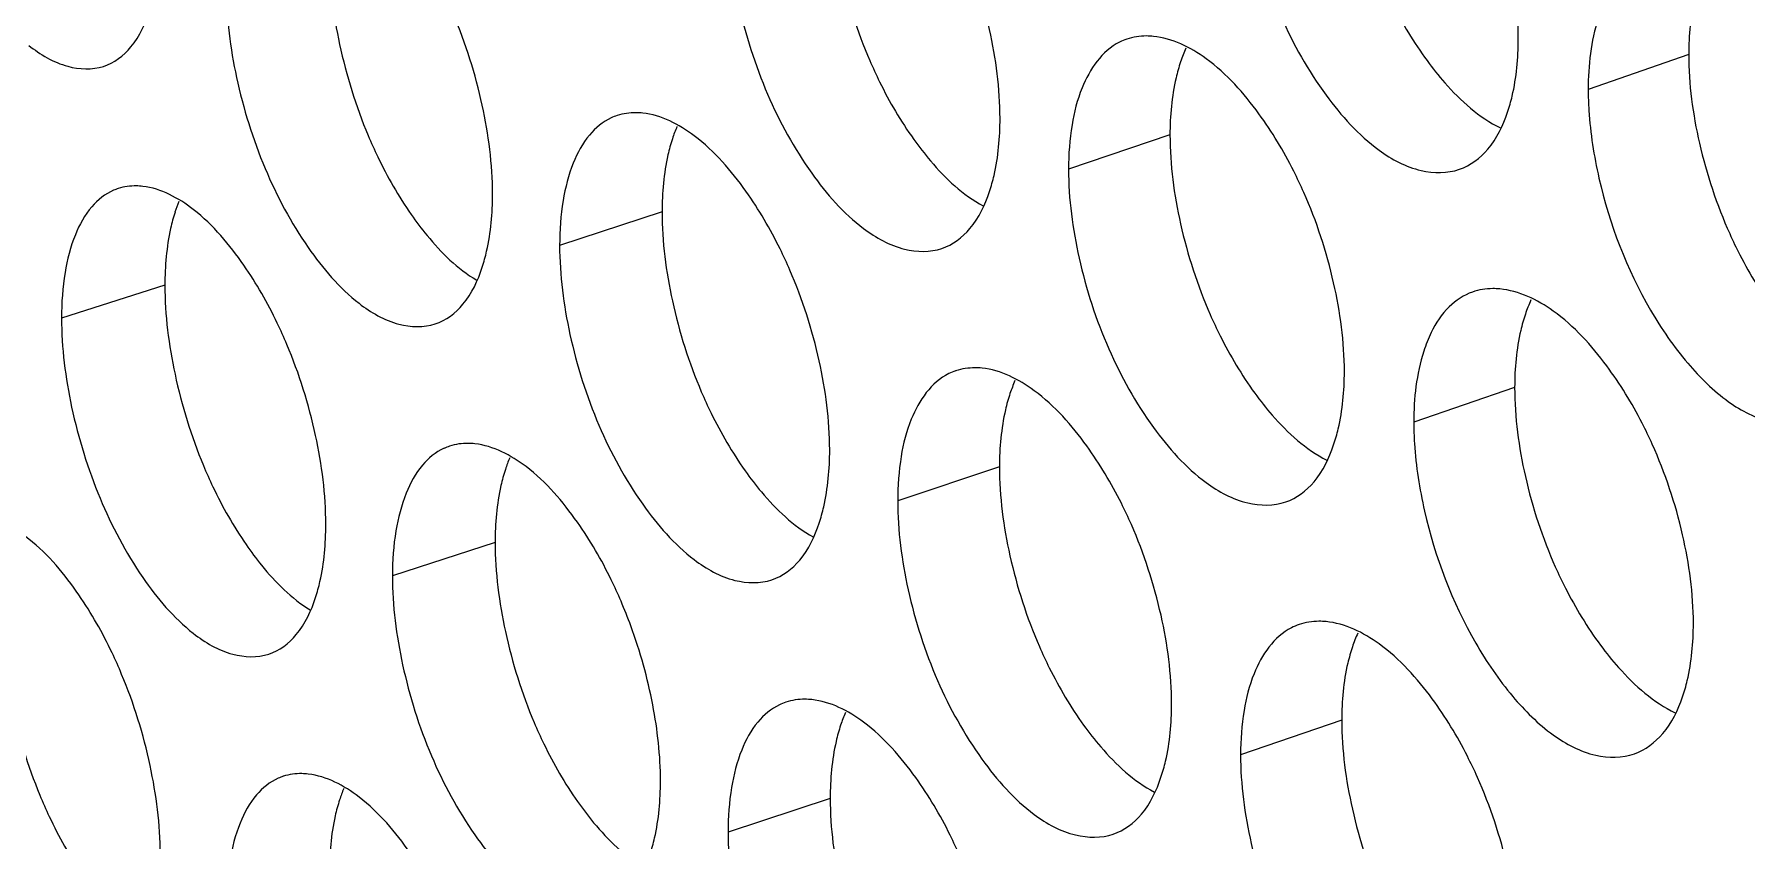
# Model space of a CAD drawing. Header units: millimetres. Extents: x 1177 to 4147, y 93 to 2194.
# Drawn here: x 2505.48 to 2520.17, y 801.9 to 808.83 of the extents above; entities that cross this region are included whole.
import ezdxf

# ---------------------------------------------------------------- set-up
doc = ezdxf.new("R2010")
doc.units = ezdxf.units.MM
doc.header["$LTSCALE"] = 0.1
doc.layers.get('0').update_dxf_attribs({"lineweight": 13})
doc.layers.add('标注', color=251, linetype='Continuous', lineweight=9)

# ---------------------------------------------------------------- blocks, each defined once
blk = doc.blocks.new('02')
at = {"layer": '标注'}
for p, q in [((4368.662, 746.486), (4367.431, 746.057)), ((4362.307, 745.498), (4361.064, 745.079)), ((4362.307, 745.498), (4361.064, 745.079)), ((4356.084, 744.555), (4354.829, 744.144)), ((4349.993, 743.655), (4348.726, 743.253)), ((4366.53, 742.401), (4365.294, 741.976)), ((4366.53, 742.401), (4365.294, 741.976)), ((4360.218, 741.429), (4358.971, 741.012)), ((4354.039, 740.5), (4352.78, 740.092)), ((4364.411, 738.322), (4363.172, 737.9)), ((4358.144, 737.364), (4356.893, 736.951))]:
    blk.add_line(p, q, dxfattribs=at)
for centre, radius, start, end in [((4362.005, 746.002), 0.708, 108.7111, 116.4326), ((4362.005, 746.002), 0.708, 108.7111, 116.4326), ((4355.745, 745.09), 0.68, 108.1838, 114.818), ((4349.619, 744.221), 0.651, 107.6638, 113.1281), ((4351.866, 743.991), 1.837, 157.8589, 162.2429), ((4359.904, 741.943), 0.699, 108.5345, 115.9025), ((4353.688, 741.045), 0.67, 108.0096, 114.2633), ((4355.89, 740.838), 1.814, 157.2003, 162.034), ((4350.072, 737.425), 5.992, 20.0336, 23.1528), ((4364.121, 738.816), 0.718, 108.8885, 116.9547), ((4357.817, 737.889), 0.689, 108.3587, 115.3644), ((4351.646, 737.006), 0.661, 107.8363, 113.7), ((4353.87, 736.787), 1.825, 157.5283, 162.138)]:
    blk.add_arc(centre, radius, start, end, dxfattribs=at)
for points, knots in [([(4363.172, 749.15), (4363.172, 748.784), (4363.275, 748.028), (4363.626, 746.952), (4364.153, 746.014), (4364.616, 745.496), (4364.869, 745.312)], [0, 0, 0, 0, 0.254475, 0.525644, 0.782923, 1, 1, 1, 1]), ([(4366.575, 746.674), (4366.575, 747.04), (4366.471, 747.795), (4366.233, 748.516), (4366.074, 748.872)], [0, 0, 0, 0, 0.484049, 1, 1, 1, 1]), ([(4358.144, 748.614), (4358.144, 748.248), (4358.244, 747.493), (4358.474, 746.769), (4358.629, 746.411)], [0, 0, 0, 0, 0.484339, 1, 1, 1, 1]), ([(4358.144, 748.614), (4358.144, 748.248), (4358.244, 747.493), (4358.474, 746.769), (4358.629, 746.411)], [0, 0, 0, 0, 0.484339, 1, 1, 1, 1]), ([(4356.893, 748.201), (4356.893, 747.835), (4356.993, 747.079), (4357.336, 746.001), (4357.852, 745.059), (4358.306, 744.537), (4358.554, 744.351)], [0, 0, 0, 0, 0.255058, 0.526721, 0.783925, 1, 1, 1, 1]), ([(4356.893, 748.201), (4356.893, 747.835), (4356.993, 747.079), (4357.336, 746.001), (4357.852, 745.059), (4358.306, 744.537), (4358.554, 744.351)], [0, 0, 0, 0, 0.255058, 0.526721, 0.783925, 1, 1, 1, 1]), ([(4360.225, 745.701), (4360.225, 746.067), (4360.123, 746.822), (4359.891, 747.546), (4359.735, 747.903)], [0, 0, 0, 0, 0.484165, 1, 1, 1, 1]), ([(4360.225, 745.701), (4360.225, 746.067), (4360.123, 746.822), (4359.891, 747.546), (4359.735, 747.903)], [0, 0, 0, 0, 0.484165, 1, 1, 1, 1]), ([(4352.008, 747.7), (4352.008, 747.334), (4352.107, 746.578), (4352.332, 745.852), (4352.483, 745.493)], [0, 0, 0, 0, 0.484455, 1, 1, 1, 1]), ([(4364.907, 747.372), (4364.945, 747.284), (4365.103, 746.95), (4365.295, 746.631), (4365.457, 746.41)], [0, 0, 0, 0, 0.259522, 1, 1, 1, 1]), ([(4368.795, 747.385), (4368.772, 747.32), (4368.69, 747.027), (4368.662, 746.72), (4368.662, 746.486)], [0, 0, 0, 0, 0.227421, 1, 1, 1, 1]), ([(4350.746, 747.295), (4350.746, 746.929), (4350.844, 746.173), (4351.18, 745.094), (4351.684, 744.149), (4352.128, 743.623), (4352.372, 743.434)], [0, 0, 0, 0, 0.255639, 0.527795, 0.784925, 1, 1, 1, 1]), ([(4367.646, 747.158), (4367.61, 747.084), (4367.472, 746.733), (4367.431, 746.35), (4367.431, 746.057)], [0, 0, 0, 0, 0.219864, 1, 1, 1, 1]), ([(4349.24, 746.339), (4349.371, 746.381), (4349.632, 746.581), (4349.759, 746.87), (4349.811, 747.032)], [0, 0, 0, 0, 0.446528, 1, 1, 1, 1]), ([(4354.007, 744.773), (4354.007, 745.139), (4353.908, 745.894), (4353.68, 746.619), (4353.528, 746.978)], [0, 0, 0, 0, 0.484282, 1, 1, 1, 1]), ([(4348.324, 746.597), (4348.466, 746.485), (4348.753, 746.31), (4349.101, 746.295), (4349.24, 746.339)], [0, 0, 0, 0, 0.554103, 1, 1, 1, 1]), ([(4361.689, 746.636), (4361.473, 746.529), (4361.227, 746.159), (4361.089, 745.601), (4361.064, 745.26), (4361.064, 745.079)], [0, 0, 0, 0, 0.41671, 0.687379, 1, 1, 1, 1]), ([(4361.689, 746.636), (4361.473, 746.529), (4361.227, 746.159), (4361.089, 745.601), (4361.064, 745.26), (4361.064, 745.079)], [0, 0, 0, 0, 0.41671, 0.687379, 1, 1, 1, 1]), ([(4362.104, 746.707), (4362.076, 746.71), (4361.966, 746.716), (4361.855, 746.699), (4361.778, 746.673)], [0, 0, 0, 0, 0.258751, 1, 1, 1, 1]), ([(4362.104, 746.707), (4362.076, 746.71), (4361.966, 746.716), (4361.855, 746.699), (4361.778, 746.673)], [0, 0, 0, 0, 0.258751, 1, 1, 1, 1]), ([(4363.396, 745.758), (4363.212, 746.01), (4362.851, 746.424), (4362.336, 746.685), (4362.104, 746.707)], [0, 0, 0, 0, 0.571465, 1, 1, 1, 1]), ([(4363.396, 745.758), (4363.212, 746.01), (4362.851, 746.424), (4362.336, 746.685), (4362.104, 746.707)], [0, 0, 0, 0, 0.571465, 1, 1, 1, 1]), ([(4366.443, 745.776), (4366.465, 745.841), (4366.547, 746.134), (4366.575, 746.44), (4366.575, 746.674)], [0, 0, 0, 0, 0.227356, 1, 1, 1, 1]), ([(4358.629, 746.411), (4358.667, 746.323), (4358.821, 745.987), (4359.009, 745.667), (4359.168, 745.444)], [0, 0, 0, 0, 0.259789, 1, 1, 1, 1]), ([(4358.629, 746.411), (4358.667, 746.323), (4358.821, 745.987), (4359.009, 745.667), (4359.168, 745.444)], [0, 0, 0, 0, 0.259789, 1, 1, 1, 1]), ([(4362.437, 746.396), (4362.415, 746.331), (4362.334, 746.038), (4362.307, 745.733), (4362.307, 745.498)], [0, 0, 0, 0, 0.227, 1, 1, 1, 1]), ([(4362.437, 746.396), (4362.415, 746.331), (4362.334, 746.038), (4362.307, 745.733), (4362.307, 745.498)], [0, 0, 0, 0, 0.227, 1, 1, 1, 1]), ([(4365.457, 746.41), (4365.525, 746.316), (4365.779, 745.997), (4366.093, 745.713), (4366.356, 745.584)], [0, 0, 0, 0, 0.283373, 1, 1, 1, 1]), ([(4368.662, 746.486), (4368.662, 746.12), (4368.766, 745.365), (4369.005, 744.643), (4369.165, 744.288)], [0, 0, 0, 0, 0.484147, 1, 1, 1, 1]), ([(4367.431, 746.057), (4367.431, 745.97), (4367.444, 745.604), (4367.501, 745.241), (4367.563, 744.969)], [0, 0, 0, 0, 0.237523, 1, 1, 1, 1]), ([(4355.46, 745.707), (4355.358, 745.659), (4355.162, 745.496), (4354.971, 745.135), (4354.852, 744.671), (4354.829, 744.328), (4354.829, 744.144)], [0, 0, 0, 0, 0.191473, 0.417182, 0.686837, 1, 1, 1, 1]), ([(4355.847, 745.766), (4355.82, 745.769), (4355.714, 745.775), (4355.608, 745.76), (4355.533, 745.736)], [0, 0, 0, 0, 0.258853, 1, 1, 1, 1]), ([(4357.112, 744.807), (4356.932, 745.06), (4356.581, 745.475), (4356.076, 745.741), (4355.847, 745.766)], [0, 0, 0, 0, 0.573616, 1, 1, 1, 1]), ([(4360.096, 744.804), (4360.118, 744.869), (4360.198, 745.162), (4360.225, 745.467), (4360.225, 745.701)], [0, 0, 0, 0, 0.226935, 1, 1, 1, 1]), ([(4360.096, 744.804), (4360.118, 744.869), (4360.198, 745.162), (4360.225, 745.467), (4360.225, 745.701)], [0, 0, 0, 0, 0.226935, 1, 1, 1, 1]), ([(4363.947, 744.794), (4363.908, 744.882), (4363.749, 745.217), (4363.558, 745.537), (4363.396, 745.758)], [0, 0, 0, 0, 0.2595, 1, 1, 1, 1]), ([(4363.947, 744.794), (4363.908, 744.882), (4363.749, 745.217), (4363.558, 745.537), (4363.396, 745.758)], [0, 0, 0, 0, 0.2595, 1, 1, 1, 1]), ([(4365.854, 745.077), (4365.988, 745.124), (4366.251, 745.324), (4366.388, 745.614), (4366.443, 745.776)], [0, 0, 0, 0, 0.453533, 1, 1, 1, 1]), ([(4352.483, 745.493), (4352.52, 745.405), (4352.671, 745.069), (4352.855, 744.747), (4353.01, 744.523)], [0, 0, 0, 0, 0.260055, 1, 1, 1, 1]), ([(4362.307, 745.498), (4362.307, 745.132), (4362.409, 744.377), (4362.643, 743.654), (4362.799, 743.297)], [0, 0, 0, 0, 0.484262, 1, 1, 1, 1]), ([(4362.307, 745.498), (4362.307, 745.132), (4362.409, 744.377), (4362.643, 743.654), (4362.799, 743.297)], [0, 0, 0, 0, 0.484262, 1, 1, 1, 1]), ([(4356.211, 745.452), (4356.189, 745.387), (4356.11, 745.094), (4356.084, 744.789), (4356.084, 744.555)], [0, 0, 0, 0, 0.226582, 1, 1, 1, 1]), ([(4359.168, 745.444), (4359.233, 745.354), (4359.473, 745.042), (4359.769, 744.762), (4360.019, 744.628)], [0, 0, 0, 0, 0.282708, 1, 1, 1, 1]), ([(4359.168, 745.444), (4359.233, 745.354), (4359.473, 745.042), (4359.769, 744.762), (4360.019, 744.628)], [0, 0, 0, 0, 0.282708, 1, 1, 1, 1]), ([(4364.869, 745.312), (4365.023, 745.2), (4365.337, 745.028), (4365.706, 745.026), (4365.854, 745.077)], [0, 0, 0, 0, 0.549699, 1, 1, 1, 1]), ([(4361.064, 745.079), (4361.064, 744.713), (4361.166, 743.957), (4361.515, 742.88), (4362.038, 741.941), (4362.498, 741.421), (4362.749, 741.237)], [0, 0, 0, 0, 0.254669, 0.526003, 0.783257, 1, 1, 1, 1]), ([(4361.064, 745.079), (4361.064, 744.713), (4361.166, 743.957), (4361.515, 742.88), (4362.038, 741.941), (4362.498, 741.421), (4362.749, 741.237)], [0, 0, 0, 0, 0.254669, 0.526003, 0.783257, 1, 1, 1, 1]), ([(4349.722, 744.868), (4349.696, 744.871), (4349.595, 744.878), (4349.493, 744.864), (4349.421, 744.842)], [0, 0, 0, 0, 0.258969, 1, 1, 1, 1]), ([(4350.96, 743.901), (4350.785, 744.153), (4350.444, 744.569), (4349.948, 744.841), (4349.722, 744.868)], [0, 0, 0, 0, 0.575826, 1, 1, 1, 1]), ([(4367.563, 744.969), (4367.692, 744.405), (4368, 743.599), (4368.609, 742.713), (4368.965, 742.361), (4369.151, 742.228)], [0, 0, 0, 0, 0.539288, 0.786761, 1, 1, 1, 1]), ([(4349.363, 744.82), (4349.26, 744.776), (4349.062, 744.616), (4348.869, 744.255), (4348.75, 743.787), (4348.726, 743.44), (4348.726, 743.253)], [0, 0, 0, 0, 0.188951, 0.413428, 0.683995, 1, 1, 1, 1]), ([(4353.881, 743.876), (4353.902, 743.941), (4353.981, 744.234), (4354.007, 744.539), (4354.007, 744.773)], [0, 0, 0, 0, 0.226518, 1, 1, 1, 1]), ([(4357.651, 743.84), (4357.613, 743.928), (4357.458, 744.263), (4357.271, 744.584), (4357.112, 744.807)], [0, 0, 0, 0, 0.259768, 1, 1, 1, 1]), ([(4359.513, 744.107), (4359.646, 744.152), (4359.909, 744.352), (4360.042, 744.642), (4360.096, 744.804)], [0, 0, 0, 0, 0.451001, 1, 1, 1, 1]), ([(4359.513, 744.107), (4359.646, 744.152), (4359.909, 744.352), (4360.042, 744.642), (4360.096, 744.804)], [0, 0, 0, 0, 0.451001, 1, 1, 1, 1]), ([(4364.444, 742.595), (4364.444, 742.961), (4364.34, 743.716), (4364.104, 744.438), (4363.947, 744.794)], [0, 0, 0, 0, 0.484088, 1, 1, 1, 1]), ([(4364.444, 742.595), (4364.444, 742.961), (4364.34, 743.716), (4364.104, 744.438), (4363.947, 744.794)], [0, 0, 0, 0, 0.484088, 1, 1, 1, 1]), ([(4350.117, 744.552), (4350.096, 744.486), (4350.018, 744.194), (4349.993, 743.889), (4349.993, 743.655)], [0, 0, 0, 0, 0.226169, 1, 1, 1, 1]), ([(4353.01, 744.523), (4353.072, 744.435), (4353.3, 744.132), (4353.577, 743.857), (4353.813, 743.718)], [0, 0, 0, 0, 0.28193, 1, 1, 1, 1]), ([(4356.084, 744.555), (4356.084, 744.189), (4356.183, 743.433), (4356.412, 742.708), (4356.565, 742.35)], [0, 0, 0, 0, 0.484378, 1, 1, 1, 1]), ([(4358.554, 744.351), (4358.704, 744.239), (4359.007, 744.066), (4359.369, 744.059), (4359.513, 744.107)], [0, 0, 0, 0, 0.551276, 1, 1, 1, 1]), ([(4358.554, 744.351), (4358.704, 744.239), (4359.007, 744.066), (4359.369, 744.059), (4359.513, 744.107)], [0, 0, 0, 0, 0.551276, 1, 1, 1, 1]), ([(4369.165, 744.288), (4369.204, 744.2), (4369.364, 743.866), (4369.558, 743.548), (4369.722, 743.328)], [0, 0, 0, 0, 0.259343, 1, 1, 1, 1]), ([(4354.829, 744.144), (4354.829, 743.778), (4354.929, 743.022), (4355.269, 741.944), (4355.781, 741.001), (4356.232, 740.478), (4356.479, 740.291)], [0, 0, 0, 0, 0.255252, 0.52708, 0.784259, 1, 1, 1, 1]), ([(4351.488, 742.929), (4351.451, 743.017), (4351.299, 743.354), (4351.116, 743.676), (4350.96, 743.901)], [0, 0, 0, 0, 0.260034, 1, 1, 1, 1]), ([(4353.305, 743.182), (4353.437, 743.225), (4353.698, 743.425), (4353.828, 743.714), (4353.881, 743.876)], [0, 0, 0, 0, 0.448356, 1, 1, 1, 1]), ([(4358.138, 741.637), (4358.138, 742.003), (4358.037, 742.758), (4357.806, 743.482), (4357.651, 743.84)], [0, 0, 0, 0, 0.484204, 1, 1, 1, 1]), ([(4349.993, 743.655), (4349.993, 743.289), (4350.09, 742.533), (4350.314, 741.806), (4350.464, 741.447)], [0, 0, 0, 0, 0.484494, 1, 1, 1, 1]), ([(4366.348, 743.61), (4366.319, 743.613), (4366.207, 743.618), (4366.092, 743.6), (4366.013, 743.572)], [0, 0, 0, 0, 0.258691, 1, 1, 1, 1]), ([(4366.348, 743.61), (4366.319, 743.613), (4366.207, 743.618), (4366.092, 743.6), (4366.013, 743.572)], [0, 0, 0, 0, 0.258691, 1, 1, 1, 1]), ([(4367.658, 742.667), (4367.471, 742.918), (4367.104, 743.332), (4366.583, 743.588), (4366.348, 743.61)], [0, 0, 0, 0, 0.570063, 1, 1, 1, 1]), ([(4367.658, 742.667), (4367.471, 742.918), (4367.104, 743.332), (4366.583, 743.588), (4366.348, 743.61)], [0, 0, 0, 0, 0.570063, 1, 1, 1, 1]), ([(4352.372, 743.434), (4352.517, 743.322), (4352.81, 743.148), (4353.164, 743.136), (4353.305, 743.182)], [0, 0, 0, 0, 0.552941, 1, 1, 1, 1]), ([(4366.013, 743.572), (4365.907, 743.536), (4365.697, 743.398), (4365.563, 743.19), (4365.507, 743.075)], [0, 0, 0, 0, 0.466707, 1, 1, 1, 1]), ([(4366.013, 743.572), (4365.907, 743.536), (4365.697, 743.398), (4365.563, 743.19), (4365.507, 743.075)], [0, 0, 0, 0, 0.466707, 1, 1, 1, 1]), ([(4348.726, 743.253), (4348.726, 742.887), (4348.824, 742.131), (4349.157, 741.051), (4349.657, 740.105), (4350.098, 739.578), (4350.341, 739.388)], [0, 0, 0, 0, 0.255833, 0.528153, 0.785258, 1, 1, 1, 1]), ([(4362.799, 743.297), (4362.838, 743.209), (4362.995, 742.874), (4363.185, 742.554), (4363.346, 742.333)], [0, 0, 0, 0, 0.259611, 1, 1, 1, 1]), ([(4362.799, 743.297), (4362.838, 743.209), (4362.995, 742.874), (4363.185, 742.554), (4363.346, 742.333)], [0, 0, 0, 0, 0.259611, 1, 1, 1, 1]), ([(4366.661, 743.3), (4366.639, 743.235), (4366.557, 742.942), (4366.53, 742.636), (4366.53, 742.401)], [0, 0, 0, 0, 0.22728, 1, 1, 1, 1]), ([(4366.661, 743.3), (4366.639, 743.235), (4366.557, 742.942), (4366.53, 742.636), (4366.53, 742.401)], [0, 0, 0, 0, 0.22728, 1, 1, 1, 1]), ([(4365.507, 743.075), (4365.471, 743.001), (4365.335, 742.65), (4365.294, 742.269), (4365.294, 741.976)], [0, 0, 0, 0, 0.219714, 1, 1, 1, 1]), ([(4365.507, 743.075), (4365.471, 743.001), (4365.335, 742.65), (4365.294, 742.269), (4365.294, 741.976)], [0, 0, 0, 0, 0.219714, 1, 1, 1, 1]), ([(4351.964, 740.723), (4351.964, 741.089), (4351.866, 741.845), (4351.639, 742.57), (4351.488, 742.929)], [0, 0, 0, 0, 0.484321, 1, 1, 1, 1]), ([(4359.598, 742.572), (4359.381, 742.466), (4359.133, 742.096), (4358.996, 741.537), (4358.971, 741.194), (4358.971, 741.012)], [0, 0, 0, 0, 0.415426, 0.686428, 1, 1, 1, 1]), ([(4360.004, 742.639), (4359.976, 742.642), (4359.867, 742.647), (4359.758, 742.631), (4359.681, 742.606)], [0, 0, 0, 0, 0.258783, 1, 1, 1, 1]), ([(4361.287, 741.686), (4361.104, 741.938), (4360.746, 742.353), (4360.235, 742.615), (4360.004, 742.639)], [0, 0, 0, 0, 0.572175, 1, 1, 1, 1]), ([(4364.312, 741.697), (4364.334, 741.762), (4364.416, 742.055), (4364.444, 742.361), (4364.444, 742.595)], [0, 0, 0, 0, 0.227216, 1, 1, 1, 1]), ([(4364.312, 741.697), (4364.334, 741.762), (4364.416, 742.055), (4364.444, 742.361), (4364.444, 742.595)], [0, 0, 0, 0, 0.227216, 1, 1, 1, 1]), ([(4368.216, 741.705), (4368.177, 741.793), (4368.016, 742.127), (4367.822, 742.446), (4367.658, 742.667)], [0, 0, 0, 0, 0.259321, 1, 1, 1, 1]), ([(4368.216, 741.705), (4368.177, 741.793), (4368.016, 742.127), (4367.822, 742.446), (4367.658, 742.667)], [0, 0, 0, 0, 0.259321, 1, 1, 1, 1]), ([(4356.565, 742.35), (4356.603, 742.262), (4356.757, 741.926), (4356.943, 741.605), (4357.101, 741.382)], [0, 0, 0, 0, 0.259878, 1, 1, 1, 1]), ([(4360.347, 742.327), (4360.325, 742.262), (4360.245, 741.969), (4360.218, 741.663), (4360.218, 741.429)], [0, 0, 0, 0, 0.22686, 1, 1, 1, 1]), ([(4363.346, 742.333), (4363.413, 742.24), (4363.663, 741.924), (4363.971, 741.641), (4364.229, 741.51)], [0, 0, 0, 0, 0.283164, 1, 1, 1, 1]), ([(4363.346, 742.333), (4363.413, 742.24), (4363.663, 741.924), (4363.971, 741.641), (4364.229, 741.51)], [0, 0, 0, 0, 0.283164, 1, 1, 1, 1]), ([(4366.53, 742.401), (4366.53, 742.036), (4366.633, 741.28), (4366.87, 740.558), (4367.028, 740.202)], [0, 0, 0, 0, 0.484186, 1, 1, 1, 1]), ([(4366.53, 742.401), (4366.53, 742.036), (4366.633, 741.28), (4366.87, 740.558), (4367.028, 740.202)], [0, 0, 0, 0, 0.484186, 1, 1, 1, 1]), ([(4369.151, 742.228), (4369.309, 742.115), (4369.629, 741.945), (4370.004, 741.946), (4370.154, 741.999)], [0, 0, 0, 0, 0.548694, 1, 1, 1, 1]), ([(4365.294, 741.976), (4365.294, 741.889), (4365.307, 741.523), (4365.364, 741.159), (4365.426, 740.887)], [0, 0, 0, 0, 0.237501, 1, 1, 1, 1]), ([(4365.294, 741.976), (4365.294, 741.889), (4365.307, 741.523), (4365.364, 741.159), (4365.426, 740.887)], [0, 0, 0, 0, 0.237501, 1, 1, 1, 1]), ([(4353.791, 741.712), (4353.764, 741.715), (4353.66, 741.721), (4353.554, 741.707), (4353.481, 741.683)], [0, 0, 0, 0, 0.25889, 1, 1, 1, 1]), ([(4355.047, 740.75), (4354.868, 741.003), (4354.52, 741.418), (4354.018, 741.686), (4353.791, 741.712)], [0, 0, 0, 0, 0.574346, 1, 1, 1, 1]), ([(4363.726, 740.999), (4363.86, 741.045), (4364.123, 741.245), (4364.258, 741.535), (4364.312, 741.697)], [0, 0, 0, 0, 0.452702, 1, 1, 1, 1]), ([(4363.726, 740.999), (4363.86, 741.045), (4364.123, 741.245), (4364.258, 741.535), (4364.312, 741.697)], [0, 0, 0, 0, 0.452702, 1, 1, 1, 1]), ([(4368.72, 739.509), (4368.72, 739.874), (4368.616, 740.629), (4368.376, 741.35), (4368.216, 741.705)], [0, 0, 0, 0, 0.484011, 1, 1, 1, 1]), ([(4368.72, 739.509), (4368.72, 739.874), (4368.616, 740.629), (4368.376, 741.35), (4368.216, 741.705)], [0, 0, 0, 0, 0.484011, 1, 1, 1, 1]), ([(4353.413, 741.656), (4353.311, 741.61), (4353.114, 741.448), (4352.922, 741.087), (4352.804, 740.622), (4352.78, 740.277), (4352.78, 740.092)], [0, 0, 0, 0, 0.190641, 0.415947, 0.685903, 1, 1, 1, 1]), ([(4358.009, 740.74), (4358.031, 740.805), (4358.111, 741.097), (4358.138, 741.403), (4358.138, 741.637)], [0, 0, 0, 0, 0.226796, 1, 1, 1, 1]), ([(4361.834, 740.721), (4361.795, 740.809), (4361.638, 741.144), (4361.447, 741.464), (4361.287, 741.686)], [0, 0, 0, 0, 0.259589, 1, 1, 1, 1]), ([(4350.464, 741.447), (4350.501, 741.358), (4350.651, 741.022), (4350.833, 740.7), (4350.988, 740.476)], [0, 0, 0, 0, 0.260144, 1, 1, 1, 1]), ([(4354.165, 741.397), (4354.143, 741.332), (4354.065, 741.039), (4354.039, 740.734), (4354.039, 740.5)], [0, 0, 0, 0, 0.226444, 1, 1, 1, 1]), ([(4357.101, 741.382), (4357.164, 741.293), (4357.401, 740.984), (4357.691, 740.705), (4357.935, 740.57)], [0, 0, 0, 0, 0.282461, 1, 1, 1, 1]), ([(4360.218, 741.429), (4360.218, 741.063), (4360.319, 740.307), (4360.551, 739.584), (4360.707, 739.226)], [0, 0, 0, 0, 0.484301, 1, 1, 1, 1]), ([(4362.749, 741.237), (4362.902, 741.125), (4363.212, 740.953), (4363.579, 740.949), (4363.726, 740.999)], [0, 0, 0, 0, 0.550215, 1, 1, 1, 1]), ([(4362.749, 741.237), (4362.902, 741.125), (4363.212, 740.953), (4363.579, 740.949), (4363.726, 740.999)], [0, 0, 0, 0, 0.550215, 1, 1, 1, 1]), ([(4358.971, 741.012), (4358.971, 740.646), (4359.072, 739.89), (4359.418, 738.813), (4359.938, 737.873), (4360.395, 737.352), (4360.644, 737.167)], [0, 0, 0, 0, 0.254863, 0.526363, 0.783591, 1, 1, 1, 1]), ([(4365.426, 740.887), (4365.554, 740.323), (4365.859, 739.517), (4366.464, 738.629), (4366.817, 738.276), (4367.003, 738.143)], [0, 0, 0, 0, 0.539686, 0.787091, 1, 1, 1, 1]), ([(4365.426, 740.887), (4365.554, 740.323), (4365.859, 739.517), (4366.464, 738.629), (4366.817, 738.276), (4367.003, 738.143)], [0, 0, 0, 0, 0.539686, 0.787091, 1, 1, 1, 1]), ([(4348.939, 739.858), (4348.766, 740.111), (4348.428, 740.527), (4347.935, 740.801), (4347.711, 740.828)], [0, 0, 0, 0, 0.576575, 1, 1, 1, 1]), ([(4351.839, 739.827), (4351.86, 739.892), (4351.939, 740.184), (4351.964, 740.489), (4351.964, 740.723)], [0, 0, 0, 0, 0.22638, 1, 1, 1, 1]), ([(4355.582, 739.781), (4355.544, 739.869), (4355.391, 740.205), (4355.204, 740.527), (4355.047, 740.75)], [0, 0, 0, 0, 0.259857, 1, 1, 1, 1]), ([(4357.429, 740.044), (4357.562, 740.088), (4357.824, 740.288), (4357.956, 740.578), (4358.009, 740.74)], [0, 0, 0, 0, 0.450132, 1, 1, 1, 1]), ([(4362.327, 738.521), (4362.327, 738.886), (4362.225, 739.642), (4361.99, 740.364), (4361.834, 740.721)], [0, 0, 0, 0, 0.484127, 1, 1, 1, 1]), ([(4350.988, 740.476), (4351.048, 740.389), (4351.271, 740.088), (4351.543, 739.815), (4351.774, 739.675)], [0, 0, 0, 0, 0.281645, 1, 1, 1, 1]), ([(4354.039, 740.5), (4354.039, 740.134), (4354.138, 739.378), (4354.365, 738.653), (4354.517, 738.294)], [0, 0, 0, 0, 0.484416, 1, 1, 1, 1]), ([(4356.479, 740.291), (4356.627, 740.179), (4356.927, 740.005), (4357.286, 739.997), (4357.429, 740.044)], [0, 0, 0, 0, 0.551821, 1, 1, 1, 1]), ([(4352.78, 740.092), (4352.78, 739.726), (4352.879, 738.97), (4353.217, 737.892), (4353.725, 736.948), (4354.173, 736.423), (4354.418, 736.235)], [0, 0, 0, 0, 0.255445, 0.527438, 0.784592, 1, 1, 1, 1]), ([(4367.028, 740.202), (4367.067, 740.115), (4367.227, 739.78), (4367.419, 739.462), (4367.582, 739.241)], [0, 0, 0, 0, 0.259432, 1, 1, 1, 1]), ([(4367.028, 740.202), (4367.067, 740.115), (4367.227, 739.78), (4367.419, 739.462), (4367.582, 739.241)], [0, 0, 0, 0, 0.259432, 1, 1, 1, 1]), ([(4349.463, 738.885), (4349.427, 738.974), (4349.276, 739.31), (4349.094, 739.633), (4348.939, 739.858)], [0, 0, 0, 0, 0.260123, 1, 1, 1, 1]), ([(4351.265, 739.133), (4351.396, 739.175), (4351.657, 739.375), (4351.786, 739.664), (4351.839, 739.827)], [0, 0, 0, 0, 0.447449, 1, 1, 1, 1]), ([(4347.992, 739.615), (4347.992, 739.248), (4348.089, 738.492), (4348.311, 737.765), (4348.46, 737.405)], [0, 0, 0, 0, 0.484532, 1, 1, 1, 1]), ([(4350.341, 739.388), (4350.484, 739.276), (4350.774, 739.102), (4351.125, 739.088), (4351.265, 739.133)], [0, 0, 0, 0, 0.553517, 1, 1, 1, 1]), ([(4356.065, 737.577), (4356.065, 737.89), (4355.991, 738.537), (4355.817, 739.163), (4355.702, 739.478)], [0, 0, 0, 0, 0.482715, 1, 1, 1, 1]), ([(4363.795, 739.456), (4363.579, 739.346), (4363.334, 738.977), (4363.197, 738.42), (4363.172, 738.08), (4363.172, 737.9)], [0, 0, 0, 0, 0.417976, 0.688317, 1, 1, 1, 1]), ([(4364.219, 739.531), (4364.19, 739.534), (4364.079, 739.539), (4363.966, 739.522), (4363.888, 739.495)], [0, 0, 0, 0, 0.25872, 1, 1, 1, 1]), ([(4365.52, 738.585), (4365.334, 738.836), (4364.97, 739.251), (4364.453, 739.509), (4364.219, 739.531)], [0, 0, 0, 0, 0.570761, 1, 1, 1, 1]), ([(4368.587, 738.61), (4368.61, 738.675), (4368.692, 738.968), (4368.72, 739.274), (4368.72, 739.509)], [0, 0, 0, 0, 0.227498, 1, 1, 1, 1]), ([(4368.587, 738.61), (4368.61, 738.675), (4368.692, 738.968), (4368.72, 739.274), (4368.72, 739.509)], [0, 0, 0, 0, 0.227498, 1, 1, 1, 1]), ([(4360.707, 739.226), (4360.745, 739.138), (4360.901, 738.803), (4361.09, 738.483), (4361.249, 738.261)], [0, 0, 0, 0, 0.2597, 1, 1, 1, 1]), ([(4364.542, 739.221), (4364.52, 739.156), (4364.438, 738.863), (4364.411, 738.557), (4364.411, 738.322)], [0, 0, 0, 0, 0.22714, 1, 1, 1, 1]), ([(4367.582, 739.241), (4367.652, 739.147), (4367.911, 738.826), (4368.231, 738.54), (4368.498, 738.413)], [0, 0, 0, 0, 0.283571, 1, 1, 1, 1]), ([(4367.582, 739.241), (4367.652, 739.147), (4367.911, 738.826), (4368.231, 738.54), (4368.498, 738.413)], [0, 0, 0, 0, 0.283571, 1, 1, 1, 1]), ([(4349.936, 736.678), (4349.936, 737.044), (4349.838, 737.8), (4349.614, 738.525), (4349.463, 738.885)], [0, 0, 0, 0, 0.48436, 1, 1, 1, 1]), ([(4357.918, 738.575), (4357.89, 738.578), (4357.784, 738.584), (4357.675, 738.568), (4357.6, 738.543)], [0, 0, 0, 0, 0.258817, 1, 1, 1, 1]), ([(4359.192, 737.619), (4359.011, 737.871), (4358.656, 738.287), (4358.148, 738.551), (4357.918, 738.575)], [0, 0, 0, 0, 0.572892, 1, 1, 1, 1]), ([(4366.074, 737.622), (4366.035, 737.71), (4365.876, 738.045), (4365.683, 738.364), (4365.52, 738.585)], [0, 0, 0, 0, 0.25941, 1, 1, 1, 1]), ([(4367.997, 737.911), (4368.131, 737.958), (4368.395, 738.158), (4368.532, 738.448), (4368.587, 738.61)], [0, 0, 0, 0, 0.454353, 1, 1, 1, 1]), ([(4367.997, 737.911), (4368.131, 737.958), (4368.395, 738.158), (4368.532, 738.448), (4368.587, 738.61)], [0, 0, 0, 0, 0.454353, 1, 1, 1, 1]), ([(4357.522, 738.512), (4357.42, 738.463), (4357.225, 738.299), (4357.034, 737.938), (4356.916, 737.476), (4356.893, 737.134), (4356.893, 736.951)], [0, 0, 0, 0, 0.192296, 0.418401, 0.687759, 1, 1, 1, 1]), ([(4362.197, 737.623), (4362.219, 737.688), (4362.3, 737.981), (4362.327, 738.286), (4362.327, 738.521)], [0, 0, 0, 0, 0.227075, 1, 1, 1, 1]), ([(4354.517, 738.294), (4354.554, 738.206), (4354.707, 737.87), (4354.891, 737.549), (4355.048, 737.325)], [0, 0, 0, 0, 0.259967, 1, 1, 1, 1]), ([(4358.272, 738.262), (4358.25, 738.197), (4358.17, 737.904), (4358.144, 737.599), (4358.144, 737.364)], [0, 0, 0, 0, 0.226721, 1, 1, 1, 1]), ([(4361.249, 738.261), (4361.316, 738.17), (4361.561, 737.856), (4361.863, 737.574), (4362.117, 737.442)], [0, 0, 0, 0, 0.282942, 1, 1, 1, 1]), ([(4364.411, 738.322), (4364.411, 737.956), (4364.514, 737.201), (4364.749, 736.478), (4364.907, 736.122)], [0, 0, 0, 0, 0.484224, 1, 1, 1, 1]), ([(4367.003, 738.143), (4367.159, 738.03), (4367.475, 737.859), (4367.848, 737.859), (4367.997, 737.911)], [0, 0, 0, 0, 0.549192, 1, 1, 1, 1]), ([(4367.003, 738.143), (4367.159, 738.03), (4367.475, 737.859), (4367.848, 737.859), (4367.997, 737.911)], [0, 0, 0, 0, 0.549192, 1, 1, 1, 1]), ([(4363.172, 737.9), (4363.172, 737.534), (4363.275, 736.778), (4363.626, 735.702), (4364.153, 734.764), (4364.616, 734.246), (4364.869, 734.062)], [0, 0, 0, 0, 0.254475, 0.525644, 0.782923, 1, 1, 1, 1]), ([(4351.381, 737.611), (4351.278, 737.566), (4351.081, 737.405), (4350.888, 737.043), (4350.769, 736.577), (4350.746, 736.231), (4350.746, 736.045)], [0, 0, 0, 0, 0.1898, 0.414696, 0.684955, 1, 1, 1, 1]), ([(4351.749, 737.662), (4351.723, 737.665), (4351.62, 737.672), (4351.516, 737.658), (4351.444, 737.635)], [0, 0, 0, 0, 0.258928, 1, 1, 1, 1]), ([(4352.996, 736.698), (4352.819, 736.951), (4352.475, 737.366), (4351.975, 737.636), (4351.749, 737.662)], [0, 0, 0, 0, 0.575082, 1, 1, 1, 1]), ([(4355.938, 736.681), (4355.959, 736.746), (4356.039, 737.038), (4356.065, 737.343), (4356.065, 737.577)], [0, 0, 0, 0, 0.226657, 1, 1, 1, 1]), ([(4359.735, 736.653), (4359.697, 736.741), (4359.541, 737.076), (4359.352, 737.397), (4359.192, 737.619)], [0, 0, 0, 0, 0.259679, 1, 1, 1, 1]), ([(4361.612, 736.926), (4361.746, 736.971), (4362.008, 737.171), (4362.143, 737.461), (4362.197, 737.623)], [0, 0, 0, 0, 0.451858, 1, 1, 1, 1]), ([(4366.575, 735.424), (4366.575, 735.79), (4366.471, 736.545), (4366.233, 737.266), (4366.074, 737.622)], [0, 0, 0, 0, 0.484049, 1, 1, 1, 1]), ([(4348.46, 737.405), (4348.496, 737.317), (4348.645, 736.98), (4348.826, 736.658), (4348.98, 736.433)], [0, 0, 0, 0, 0.260232, 1, 1, 1, 1]), ([(4352.133, 737.347), (4352.112, 737.282), (4352.034, 736.989), (4352.008, 736.684), (4352.008, 736.45)], [0, 0, 0, 0, 0.226307, 1, 1, 1, 1]), ([(4355.048, 737.325), (4355.111, 737.236), (4355.343, 736.931), (4355.627, 736.654), (4355.867, 736.517)], [0, 0, 0, 0, 0.282202, 1, 1, 1, 1]), ([(4358.144, 737.364), (4358.144, 736.998), (4358.244, 736.243), (4358.474, 735.519), (4358.629, 735.161)], [0, 0, 0, 0, 0.484339, 1, 1, 1, 1]), ([(4360.644, 737.167), (4360.796, 737.054), (4361.102, 736.882), (4361.467, 736.877), (4361.612, 736.926)], [0, 0, 0, 0, 0.550741, 1, 1, 1, 1]), ([(4356.893, 736.951), (4356.893, 736.585), (4356.993, 735.829), (4357.336, 734.751), (4357.852, 733.809), (4358.306, 733.287), (4358.554, 733.101)], [0, 0, 0, 0, 0.255058, 0.526721, 0.783925, 1, 1, 1, 1])]:
    blk.add_open_spline(points, degree=3, knots=knots, dxfattribs=at)
for points in [[(4362.501, 746.561), (4362.477, 746.507), (4362.456, 746.452), (4362.437, 746.396)], [(4362.501, 746.561), (4362.477, 746.507), (4362.456, 746.452), (4362.437, 746.396)], [(4356.267, 745.601), (4356.246, 745.552), (4356.227, 745.503), (4356.211, 745.452)], [(4366.73, 743.475), (4366.704, 743.418), (4366.681, 743.36), (4366.661, 743.3)], [(4366.73, 743.475), (4366.704, 743.418), (4366.681, 743.36), (4366.661, 743.3)], [(4360.408, 742.486), (4360.385, 742.434), (4360.365, 742.381), (4360.347, 742.327)], [(4364.608, 739.391), (4364.583, 739.335), (4364.561, 739.279), (4364.542, 739.221)], [(4358.33, 738.416), (4358.308, 738.366), (4358.289, 738.314), (4358.272, 738.262)]]:
    blk.add_open_spline(points, degree=3, dxfattribs=at)

msp = doc.modelspace()

# ---------------------------------------------------------------- block references
at = {"xscale": 0.7, "yscale": 0.7, "zscale": 0.7}
msp.add_blockref('02', (-538.391, 286.112), dxfattribs=at)

doc.saveas('drawing.dxf')
